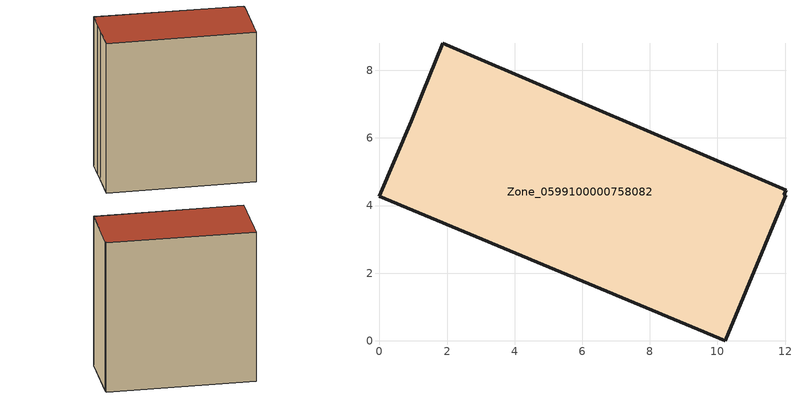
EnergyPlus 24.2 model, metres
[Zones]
Zone_0599100000758082
 floor ground (C_G): 1.87,8.8 12.03,4.46 11.96,4.32 12.01,4.3 10.22,0 0,4.27 0.94,6.49 1.26,7.3 z0
 wall outside (C_F): 1.87,8.8 1.26,7.3 0.94,6.49 0,4.27 10.22,0 12.01,4.3 11.96,4.32 12.03,4.46 1.87,8.8 z0:11.84
 roof outside (C_R): 12.03,4.46 1.87,8.8 1.26,7.3 0.94,6.49 0,4.27 10.22,0 12.01,4.3 11.96,4.32 z11.84
[BUILDING]
Pand.0599100000758082: North Axis=0; Terrain=City; Loads Convergence Tolerance Value=0.04; Temperature Convergence Tolerance Value=0.4; Solar Distribution=FullExterior; Maximum Number of Warmup Days=25; Minimum Number of Warmup Days=1
[Site:Location]
Rotterdam.The.Hague.AP_ZH_NLD Design_Conditions: Latitude=51.96; Longitude=4.45; Time Zone=1; Elevation=-4.5
[SITE:GROUNDTEMPERATURE:BUILDINGSURFACE]
18, 18, 18, 18, 18, 18, 18, 18, 18, 18, 18, 18
[MATERIAL] Thermal Absorptance=0.9; Solar Absorptance=0.7; Visible Absorptance=0.7
Name | Roughness | Thickness | Conductivity | Density | Specific Heat
G.TI.1946 | MediumSmooth | 0.15 | 1 | 540 | 1210
F.TI.1946 | Rough | 0.3 | 0.857143 | 1920 | 840
R.TI.1946 | MediumRough | 0.2 | 0.1 | 1500 | 1000
[CONSTRUCTION]
C_G: G.TI.1946
C_F: F.TI.1946
C_R: R.TI.1946
[ZONE]
Zone_0599100000758082: Type=1; Multiplier=1; Ceiling Height=Autocalculate; Volume=Autocalculate; Floor Area=autocalculate; Part of Total Floor Area=Yes
[ZONEINFILTRATION:DESIGNFLOWRATE]
Infil_Zone_0599100000758082: Zone or ZoneList or Space or SpaceList=Zone_0599100000758082; Schedule=AlwaysOn; Design Flow Rate Calculation Method=Flow/Area; Flow Rate per Floor Area=0.003; Constant Term Coefficient=1; Temperature Term Coefficient=0; Velocity Term Coefficient=0; Velocity Squared Term Coefficient=0
[HVACTEMPLATE:ZONE:IDEALLOADSAIRSYSTEM]
Zone_0599100000758082: Maximum Heating Supply Air Temperature=50; Minimum Cooling Supply Air Temperature=13; Maximum Heating Supply Air Humidity Ratio=0.0156; Minimum Cooling Supply Air Humidity Ratio=0.0077; Heating Limit=NoLimit; Cooling Limit=NoLimit; Dehumidification Control Type=ConstantSensibleHeatRatio; Cooling Sensible Heat Ratio=0.7; Dehumidification Setpoint=60; Humidification Control Type=None; Humidification Setpoint=30; Outdoor Air Method=None; Outdoor Air Flow Rate per Person=0.00944; Outdoor Air Flow Rate per Zone Floor Area=0; Outdoor Air Flow Rate per Zone=0; Demand Controlled Ventilation Type=None; Outdoor Air Economizer Type=NoEconomizer; Heat Recovery Type=None; Sensible Heat Recovery Effectiveness=0.7; Latent Heat Recovery Effectiveness=0.65
[ZONECONTROL:THERMOSTAT]
ThermostatControl_Zone_0599100000758082: Zone or ZoneList=Zone_0599100000758082; Control Type Schedule=DualSetpointControlType; Control 1=Thermostat_Zone_0599100000758082; Temperature Difference Between Cutout And Setpoint=0
[THERMOSTATSETPOINT:DUALSETPOINT]
Thermostat_Zone_0599100000758082: Heating Setpoint Temperature Schedule=HeatingSetpoint_Zone_0599100000758082; Cooling Setpoint Temperature Schedule=CoolingSetpoint_Zone_0599100000758082
[SCHEDULE:COMPACT]
HeatingSetpoint_Zone_0599100000758082: Through: 12/31, For: AllDays, Until: 24:00, 21
CoolingSetpoint_Zone_0599100000758082: Through: 12/31, For: AllDays, Until: 24:00, 24
DualSetpointControlType: Through: 12/31, For: AllDays, Until: 24:00, 4
AlwaysOn: Through: 12/31, For: AllDays, Until: 24:00, 1
